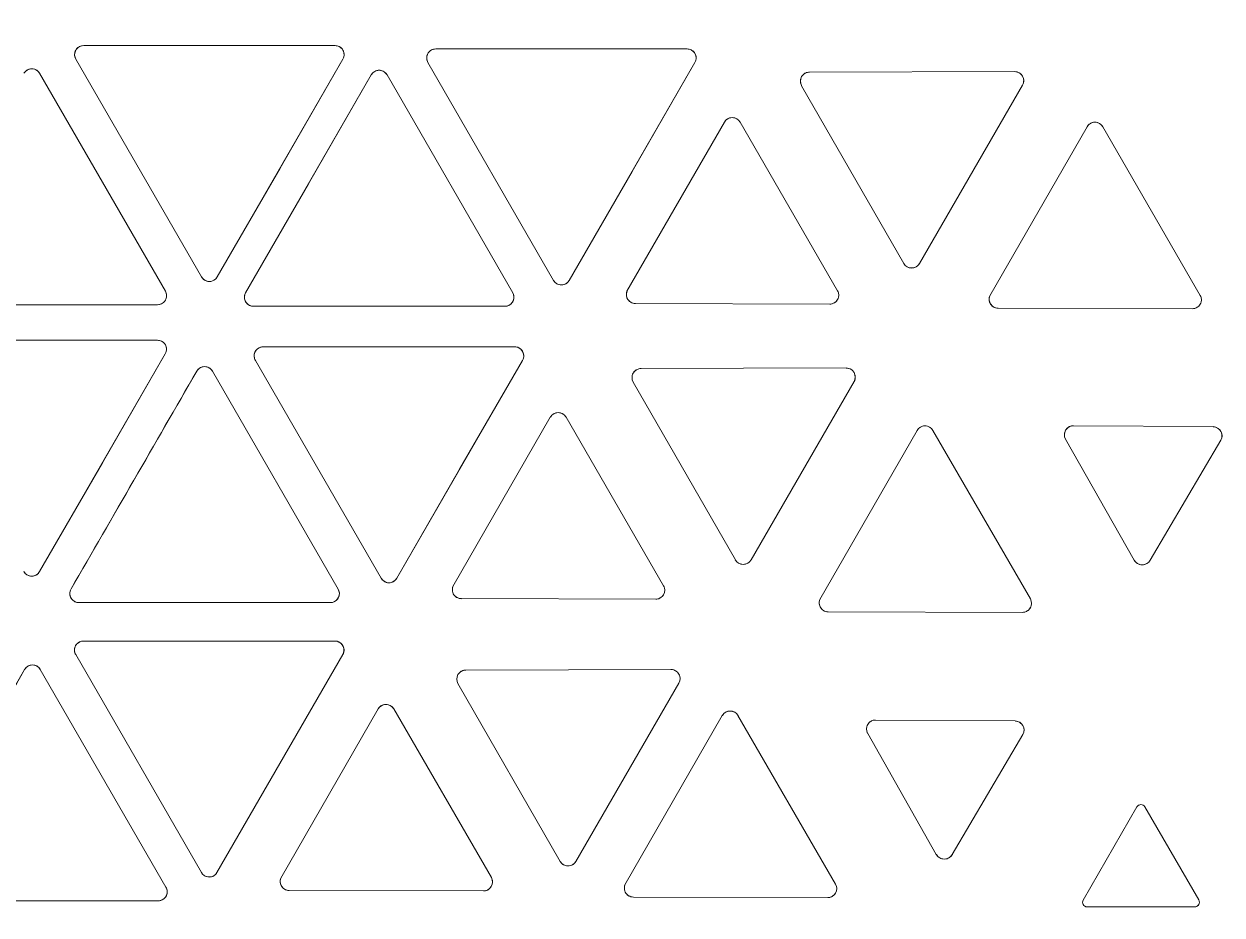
# Model space of a CAD drawing. Header units: millimetres. Extents: x 177 to 25619, y -4018 to 1995.
# Drawn here: x 4116.2 to 4248.2, y -2013.2 to -1915.1 of the extents above; entities that cross this region are included whole.
import ezdxf

# ---------------------------------------------------------------- set-up
doc = ezdxf.new("R2010")
doc.units = ezdxf.units.MM
doc.layers.add('A-ELEC-MECH-EQUIP', color=7, linetype='Continuous', lineweight=5)
doc.layers.add('CASSETTE UNIT 4.5 TR', color=7, linetype='Continuous', lineweight=9)

# ---------------------------------------------------------------- blocks, each defined once
blk = doc.blocks.new('CAN_MC-MCH_Cassette Indoor Unit2 - 2_0 TR-1113041-CONCOURSE LEVEL  VAC LAYOUT SHEET 2 OF 2')
at = {"layer": 'A-ELEC-MECH-EQUIP', "color": 6, "true_color": 0xff00ff}
for p, q in [((-193.59, -118.11), (-169.6, -131.96)), ((-195.08, -146.68), (-195.08, -118.98)), ((-133.35, -118.9), (-133.35, -146.6)), ((-129.44, -146.6), (-129.44, -118.9)), ((-193.59, -147.54), (-169.6, -133.69)), ((-169.6, -133.69), (-193.59, -147.54)), ((-134.84, -147.46), (-158.83, -133.61)), ((-158.83, -133.61), (-158.83, -133.61)), ((-127.94, -147.47), (-103.95, -133.61)), ((-103.95, -133.61), (-127.94, -147.47)), ((-103.95, -133.61), (-103.95, -133.61)), ((-160.74, -137.08), (-136.75, -150.93)), ((-167.97, -137.59), (-191.96, -151.44)), ((-191.96, -151.44), (-167.97, -137.59)), ((-166.47, -138.45), (-166.47, -166.15)), ((-162.24, -165.64), (-162.24, -137.94)), ((-162.24, -137.94), (-162.24, -137.94)), ((-102.39, -137.6), (-126.38, -151.45)), ((-126.38, -151.45), (-102.39, -137.6)), ((-100.9, -138.47), (-100.9, -166.17)), ((-100.9, -138.47), (-100.9, -138.47)), ((-160.74, -166.5), (-136.75, -152.65)), ((-136.75, -152.65), (-160.74, -166.5)), ((-167.97, -167.02), (-191.96, -153.16)), ((-191.96, -153.16), (-191.96, -153.16)), ((-102.39, -167.03), (-126.38, -153.18)), ((-128.11, -156.31), (-104.12, -170.16)), ((-135.56, -157.39), (-159.55, -171.24)), ((-159.55, -171.24), (-135.56, -157.39)), ((-134.07, -158.25), (-134.07, -185.96)), ((-129.6, -184.88), (-129.6, -157.18)), ((-173.95, -170.91), (-192.58, -160.19)), ((-192.58, -160.19), (-173.95, -170.91)), ((-192.58, -160.19), (-192.58, -160.19)), ((-193.94, -161.11), (-193.99, -182.53)), ((-193.99, -182.53), (-193.94, -161.11)), ((-173.95, -170.91), (-173.95, -170.91)), ((-192.52, -183.39), (-173.95, -172.64)), ((-173.95, -172.64), (-192.52, -183.39)), ((-128.11, -185.74), (-104.12, -171.89)), ((-104.12, -171.89), (-128.11, -185.74)), ((-104.12, -171.89), (-104.12, -171.89)), ((-135.56, -186.82), (-159.56, -172.97)), ((-159.56, -172.97), (-159.56, -172.97)), ((-102.76, -176.39), (-126.75, -190.24)), ((-126.75, -190.24), (-102.76, -176.39)), ((-101.27, -204.95), (-101.27, -177.26)), ((-101.27, -177.26), (-101.27, -204.95)), ((-101.27, -177.26), (-101.27, -177.26)), ((-141.82, -189.88), (-160.45, -179.16)), ((-160.45, -179.16), (-141.82, -189.88)), ((-160.45, -179.16), (-160.45, -179.16)), ((-171.16, -179.71), (-190.74, -190.97)), ((-190.74, -190.97), (-171.16, -179.71)), ((-169.61, -203.18), (-169.67, -180.57)), ((-169.67, -180.57), (-169.61, -203.18)), ((-161.8, -180.08), (-161.86, -201.49)), ((-161.86, -201.49), (-161.8, -180.08)), ((-192.52, -183.39), (-192.52, -183.39)), ((-141.82, -189.88), (-141.82, -189.88)), ((-190.74, -190.97), (-190.74, -190.97)), ((-190.74, -192.69), (-171.11, -204.05)), ((-171.11, -204.05), (-190.74, -192.69)), ((-160.38, -202.36), (-141.82, -191.61)), ((-141.82, -191.61), (-160.38, -202.36)), ((-102.76, -205.82), (-126.75, -191.97)), ((-194.66, -199.03), (-194.72, -220.45)), ((-194.72, -220.45), (-194.66, -199.03)), ((-174.67, -208.83), (-193.31, -198.11)), ((-193.31, -198.11), (-174.67, -208.83)), ((-193.31, -198.11), (-193.31, -198.11)), ((-137.95, -199.01), (-157.53, -210.27)), ((-157.53, -210.27), (-137.95, -199.01)), ((-129.31, -199.26), (-129.36, -220.67)), ((-129.36, -220.67), (-129.31, -199.26)), ((-109.32, -209.06), (-127.95, -198.33)), ((-127.95, -198.33), (-109.32, -209.06)), ((-127.95, -198.33), (-127.95, -198.33)), ((-136.4, -222.48), (-136.45, -199.87)), ((-136.45, -199.87), (-136.4, -222.48)), ((-160.38, -202.36), (-160.38, -202.36)), ((-174.67, -208.83), (-174.67, -208.83)), ((-109.32, -209.06), (-109.32, -209.06)), ((-193.24, -221.31), (-174.67, -210.56)), ((-174.67, -210.56), (-193.24, -221.31)), ((-157.53, -210.27), (-157.53, -210.27)), ((-127.89, -221.53), (-109.32, -210.78)), ((-109.32, -210.78), (-127.89, -221.53)), ((-157.53, -212), (-137.89, -223.35)), ((-137.89, -223.35), (-157.53, -212)), ((-105.31, -217.56), (-124.89, -228.82)), ((-124.89, -228.82), (-105.31, -217.56)), ((-103.76, -241.04), (-103.82, -218.43)), ((-103.82, -218.43), (-103.76, -241.04)), ((-143.27, -230.3), (-161.9, -219.57)), ((-161.9, -219.57), (-143.27, -230.3)), ((-161.9, -219.57), (-161.9, -219.57)), ((-193.24, -221.31), (-193.24, -221.31)), ((-163.26, -220.5), (-163.31, -241.91)), ((-163.31, -241.91), (-163.26, -220.5)), ((-127.89, -221.53), (-127.89, -221.53)), ((-176.65, -224.85), (-189.97, -232.41)), ((-189.97, -232.41), (-176.65, -224.85)), ((-176.65, -224.85), (-176.65, -224.85)), ((-175.25, -241.11), (-175.17, -225.72)), ((-175.17, -225.72), (-175.25, -241.11)), ((-124.89, -228.82), (-124.89, -228.82)), ((-143.27, -230.3), (-143.27, -230.3)), ((-124.89, -230.55), (-105.26, -241.9)), ((-105.26, -241.9), (-124.89, -230.55)), ((-161.83, -242.77), (-143.27, -232.03)), ((-143.27, -232.03), (-161.83, -242.77)), ((-189.97, -232.41), (-189.97, -232.41)), ((-189.98, -234.17), (-176.76, -241.95)), ((-176.76, -241.95), (-189.98, -234.17)), ((-109.83, -249.01), (-128.47, -238.29)), ((-128.47, -238.29), (-109.83, -249.01)), ((-128.47, -238.29), (-128.47, -238.29)), ((-129.82, -239.21), (-129.87, -260.63)), ((-129.87, -260.63), (-129.82, -239.21)), ((-161.83, -242.77), (-161.83, -242.77)), ((-144.24, -246.65), (-157.56, -254.21)), ((-157.56, -254.21), (-144.24, -246.65)), ((-144.24, -246.65), (-144.24, -246.65)), ((-142.84, -262.91), (-142.76, -247.52)), ((-142.76, -247.52), (-142.84, -262.91)), ((-195.74, -249.01), (-195.74, -260.89)), ((-195.74, -260.89), (-195.74, -249.01)), ((-195.74, -249.01), (-195.74, -249.01)), ((-184.73, -254.51), (-194.99, -248.59)), ((-194.99, -248.59), (-184.73, -254.51)), ((-109.83, -249.01), (-109.83, -249.01)), ((-128.4, -261.49), (-109.83, -250.74)), ((-109.83, -250.74), (-128.4, -261.49)), ((-157.56, -254.21), (-157.56, -254.21)), ((-194.98, -261.32), (-184.73, -255.4)), ((-184.73, -255.4), (-194.98, -261.32)), ((-157.57, -255.97), (-144.35, -263.75)), ((-144.35, -263.75), (-157.57, -255.97)), ((-128.4, -261.49), (-128.4, -261.49))]:
    blk.add_line(p, q, dxfattribs=at)
at = {"layer": 'A-ELEC-MECH-EQUIP', "color": 6, "true_color": 0xff00ff, "flags": 128}
for points in [[(-133.35, -146.6), (-133.35, -132.75), (-133.35, -118.9)], [(-158.83, -133.61), (-159.02, -133.47), (-159.17, -133.3), (-159.27, -133.09), (-159.33, -132.86), (-159.33, -132.63), (-159.27, -132.41), (-159.17, -132.2), (-159.02, -132.03), (-158.83, -131.89)], [(-103.95, -131.89), (-103.77, -132.03), (-103.62, -132.21), (-103.51, -132.41), (-103.46, -132.64), (-103.46, -132.87), (-103.51, -133.09), (-103.61, -133.3), (-103.76, -133.47), (-103.95, -133.61)], [(-158.83, -133.61), (-146.84, -140.54), (-134.84, -147.46)], [(-162.24, -137.94), (-162.21, -137.71), (-162.13, -137.49), (-162.01, -137.3), (-161.84, -137.14), (-161.64, -137.02), (-161.42, -136.96), (-161.19, -136.94), (-160.96, -136.99), (-160.74, -137.08)], [(-167.97, -137.59), (-167.75, -137.5), (-167.52, -137.46), (-167.29, -137.47), (-167.07, -137.53), (-166.87, -137.65), (-166.7, -137.81), (-166.58, -138), (-166.5, -138.22), (-166.47, -138.45)], [(-166.47, -166.15), (-166.47, -152.3), (-166.47, -138.45)], [(-102.39, -137.6), (-102.18, -137.51), (-101.95, -137.47), (-101.72, -137.48), (-101.5, -137.55), (-101.3, -137.66), (-101.13, -137.82), (-101, -138.02), (-100.92, -138.24), (-100.9, -138.47)], [(-193.59, -147.54), (-193.8, -147.63), (-194.03, -147.67), (-194.26, -147.66), (-194.48, -147.6), (-194.68, -147.48), (-194.85, -147.32), (-194.98, -147.13), (-195.06, -146.91), (-195.08, -146.68)], [(-133.35, -146.6), (-133.37, -146.83), (-133.45, -147.05), (-133.58, -147.25), (-133.75, -147.4), (-133.95, -147.52), (-134.17, -147.59), (-134.4, -147.6), (-134.63, -147.56), (-134.84, -147.46)], [(-127.94, -147.47), (-128.16, -147.56), (-128.38, -147.6), (-128.61, -147.59), (-128.84, -147.52), (-129.04, -147.41), (-129.2, -147.25), (-129.33, -147.05), (-129.41, -146.84), (-129.44, -146.6)], [(-191.96, -153.16), (-192.15, -153.02), (-192.29, -152.85), (-192.4, -152.64), (-192.45, -152.42), (-192.45, -152.19), (-192.4, -151.96), (-192.29, -151.76), (-192.14, -151.58), (-191.96, -151.44)], [(-191.96, -153.16), (-179.96, -160.09), (-167.97, -167.02)], [(-126.38, -153.18), (-114.39, -160.1), (-102.39, -167.03)], [(-129.6, -157.18), (-129.58, -156.95), (-129.5, -156.73), (-129.37, -156.53), (-129.2, -156.37), (-129, -156.26), (-128.78, -156.19), (-128.55, -156.18), (-128.32, -156.22), (-128.11, -156.31)], [(-104.12, -170.16), (-116.11, -163.24), (-128.11, -156.31)], [(-135.56, -157.39), (-135.35, -157.3), (-135.12, -157.26), (-134.89, -157.27), (-134.67, -157.34), (-134.47, -157.45), (-134.3, -157.61), (-134.17, -157.8), (-134.1, -158.02), (-134.07, -158.25)], [(-134.07, -185.96), (-134.07, -172.11), (-134.07, -158.25)], [(-166.47, -166.15), (-166.5, -166.39), (-166.58, -166.6), (-166.7, -166.8), (-166.87, -166.96), (-167.07, -167.07), (-167.29, -167.14), (-167.52, -167.15), (-167.75, -167.11), (-167.97, -167.02)], [(-160.74, -166.5), (-160.96, -166.6), (-161.18, -166.64), (-161.42, -166.63), (-161.64, -166.56), (-161.84, -166.44), (-162, -166.29), (-162.13, -166.09), (-162.21, -165.87), (-162.24, -165.64)], [(-100.9, -166.17), (-100.93, -166.4), (-101, -166.62), (-101.13, -166.81), (-101.3, -166.97), (-101.5, -167.08), (-101.72, -167.15), (-101.95, -167.16), (-102.18, -167.12), (-102.39, -167.03)], [(-104.12, -170.16), (-103.93, -170.3), (-103.78, -170.48), (-103.68, -170.69), (-103.62, -170.91), (-103.62, -171.14), (-103.68, -171.37), (-103.78, -171.57), (-103.93, -171.75), (-104.12, -171.89)], [(-159.56, -172.97), (-159.74, -172.83), (-159.89, -172.65), (-159.99, -172.44), (-160.05, -172.22), (-160.05, -171.99), (-159.99, -171.76), (-159.89, -171.56), (-159.74, -171.38), (-159.55, -171.24)], [(-159.56, -172.97), (-147.56, -179.89), (-135.56, -186.82)], [(-102.76, -176.39), (-102.55, -176.3), (-102.32, -176.26), (-102.09, -176.27), (-101.87, -176.34), (-101.67, -176.45), (-101.5, -176.61), (-101.38, -176.8), (-101.3, -177.02), (-101.27, -177.26)], [(-134.07, -185.96), (-134.1, -186.19), (-134.17, -186.41), (-134.3, -186.6), (-134.47, -186.76), (-134.67, -186.87), (-134.89, -186.94), (-135.12, -186.95), (-135.35, -186.91), (-135.56, -186.82)], [(-128.11, -185.74), (-128.32, -185.83), (-128.55, -185.87), (-128.78, -185.86), (-129, -185.8), (-129.2, -185.68), (-129.37, -185.52), (-129.5, -185.33), (-129.58, -185.11), (-129.6, -184.88)], [(-126.75, -191.97), (-114.76, -198.89), (-102.76, -205.82)], [(-101.27, -204.95), (-101.3, -205.19), (-101.38, -205.4), (-101.5, -205.6), (-101.67, -205.76), (-101.87, -205.87), (-102.09, -205.94), (-102.32, -205.95), (-102.55, -205.91), (-102.76, -205.82)], [(-176.76, -241.95), (-176.49, -242.06), (-176.19, -242.08), (-175.91, -242.02), (-175.66, -241.87), (-175.46, -241.66), (-175.33, -241.39), (-175.25, -241.11)], [(-144.35, -263.75), (-144.08, -263.86), (-143.79, -263.88), (-143.5, -263.82), (-143.25, -263.67), (-143.05, -263.46), (-142.92, -263.19), (-142.84, -262.91)]]:
    blk.add_lwpolyline(points, dxfattribs=at)
at = {"layer": 'A-ELEC-MECH-EQUIP', "color": 6, "true_color": 0xff00ff}
for centre, radius, start, end in [((0, 0), 433.5, 180, 360), ((0, 0), 412.75, 180, 0), ((0, 0), 396.14, 180, 360), ((0, 0), 395.97, 180, 360), ((0, 0), 395.57, 180, 360), ((0, 0), 394.39, 180, 360), ((0, 0), 372.71, 180, 0), ((0, 0), 372.2, 180, 360), ((0, 0), 361.63, 180, 0), ((-170.1, -132.83), 0.996, 300, 60), ((-137.25, -151.79), 0.996, 300, 60), ((-125.88, -152.32), 0.996, 120, 240), ((-192.94, -161.12), 0.996, 69.003, 179.8593), ((7.67, 7.67), 504.4, 199.6318, 250.3682), ((-174.45, -171.78), 0.996, 300.065, 59.935), ((-160.81, -180.09), 0.996, 69.003, 179.8593), ((-170.66, -180.57), 0.996, 0.1408, 119.8918), ((-193, -182.53), 0.987, 179.8593, 299.5734), ((-142.31, -190.75), 0.996, 300.065, 59.935), ((-190.24, -191.83), 0.998, 120.0326, 239.9674), ((-126.26, -191.1), 0.996, 120, 240), ((-193.67, -199.04), 0.996, 69.003, 179.8593), ((-137.45, -199.88), 0.996, 0.1408, 119.8918), ((-128.31, -199.26), 0.996, 69.003, 179.8593), ((-160.87, -201.5), 0.987, 179.8593, 299.5734), ((-170.61, -203.18), 0.996, 239.9674, 0.1408), ((-175.17, -209.7), 0.996, 300.065, 59.935), ((-109.82, -209.92), 0.996, 300.065, 59.935), ((-157.03, -211.13), 0.998, 120.0326, 239.9674), ((-104.81, -218.43), 0.996, 0.1408, 119.8918), ((-162.26, -220.5), 0.996, 69.003, 179.8593), ((-193.73, -220.45), 0.987, 179.8593, 299.5734), ((-128.37, -220.67), 0.987, 179.8593, 299.5734), ((-137.4, -222.48), 0.996, 239.9674, 0.1408), ((-176.16, -225.71), 0.992, 359.6957, 119.3914), ((-124.39, -229.68), 0.998, 120.0326, 239.9674), ((-143.77, -231.16), 0.996, 300.065, 59.935), ((-189.46, -233.3), 1.02, 119.7174, 239.5436), ((-128.82, -239.22), 0.996, 69.003, 179.8593), ((-176.26, -241.11), 0.976, 239.5436, 359.6497), ((-104.76, -241.04), 0.996, 239.9674, 0.1408), ((-162.32, -241.91), 0.987, 179.8593, 299.5734), ((-143.75, -247.51), 0.992, 359.6957, 119.3914), ((-195.24, -249.02), 0.499, 60, 179.1938), ((-110.33, -249.88), 0.996, 300.065, 59.935), ((-184.98, -254.96), 0.509, 300.0292, 60), ((-157.06, -255.1), 1.02, 119.7174, 239.5436), ((-195.23, -260.89), 0.505, 180, 300.0292), ((-128.88, -260.63), 0.987, 179.8593, 299.5734), ((-143.86, -262.91), 0.976, 239.5436, 359.6497)]:
    blk.add_arc(centre, radius, start, end, dxfattribs=at)
for points in [[(-169.6, -131.96), (-173.6, -129.66), (-181.6, -125.04), (-189.59, -120.42), (-193.59, -118.11)], [(-195.08, -118.98), (-195.08, -123.6), (-195.08, -132.83), (-195.08, -142.06), (-195.08, -146.68)], [(-129.44, -118.9), (-129.44, -123.52), (-129.44, -132.75), (-129.44, -141.99), (-129.44, -146.6)], [(-136.75, -150.93), (-140.75, -148.62), (-148.75, -144), (-156.74, -139.39), (-160.74, -137.08)], [(-162.24, -137.94), (-162.24, -142.56), (-162.24, -151.79), (-162.24, -161.03), (-162.24, -165.64)], [(-100.9, -166.17), (-100.9, -161.55), (-100.9, -152.32), (-100.9, -143.08), (-100.9, -138.47)], [(-129.6, -157.18), (-129.6, -161.79), (-129.6, -171.03), (-129.6, -180.26), (-129.6, -184.88)], [(-141.82, -191.61), (-141.73, -191.56), (-141.57, -191.43), (-141.4, -191.18), (-141.32, -190.9), (-141.31, -190.6), (-141.4, -190.31), (-141.57, -190.06), (-141.73, -189.93), (-141.82, -189.88)], [(-126.75, -190.24), (-126.84, -190.29), (-127, -190.42), (-127.17, -190.66), (-127.26, -190.95), (-127.26, -191.25), (-127.17, -191.54), (-127, -191.79), (-126.84, -191.92), (-126.75, -191.97)], [(-171.11, -204.05), (-171.02, -204.1), (-170.83, -204.17), (-170.53, -204.19), (-170.24, -204.12), (-169.98, -203.97), (-169.77, -203.75), (-169.64, -203.48), (-169.61, -203.28), (-169.61, -203.18)], [(-109.32, -210.78), (-109.23, -210.73), (-109.08, -210.61), (-108.91, -210.36), (-108.82, -210.07), (-108.82, -209.77), (-108.91, -209.48), (-109.08, -209.23), (-109.23, -209.11), (-109.32, -209.06)], [(-157.53, -210.27), (-157.62, -210.32), (-157.77, -210.44), (-157.94, -210.69), (-158.03, -210.98), (-158.03, -211.28), (-157.94, -211.57), (-157.77, -211.82), (-157.62, -211.95), (-157.53, -212)], [(-137.89, -223.35), (-137.81, -223.4), (-137.62, -223.47), (-137.32, -223.49), (-137.03, -223.43), (-136.76, -223.27), (-136.56, -223.05), (-136.43, -222.78), (-136.4, -222.58), (-136.4, -222.48)], [(-124.89, -228.82), (-124.98, -228.87), (-125.14, -229), (-125.31, -229.25), (-125.39, -229.53), (-125.39, -229.83), (-125.31, -230.12), (-125.14, -230.37), (-124.98, -230.5), (-124.89, -230.55)], [(-143.27, -232.03), (-143.18, -231.98), (-143.03, -231.85), (-142.86, -231.6), (-142.77, -231.31), (-142.77, -231.01), (-142.85, -230.73), (-143.02, -230.48), (-143.18, -230.35), (-143.27, -230.3)], [(-105.26, -241.9), (-105.17, -241.95), (-104.98, -242.02), (-104.68, -242.05), (-104.39, -241.98), (-104.13, -241.83), (-103.92, -241.61), (-103.79, -241.33), (-103.76, -241.13), (-103.76, -241.04)], [(-194.99, -248.59), (-195.06, -248.55), (-195.24, -248.5), (-195.5, -248.57), (-195.69, -248.75), (-195.74, -248.93), (-195.74, -249.01)], [(-109.83, -250.74), (-109.74, -250.69), (-109.59, -250.56), (-109.42, -250.31), (-109.33, -250.03), (-109.33, -249.73), (-109.42, -249.44), (-109.59, -249.19), (-109.74, -249.06), (-109.83, -249.01)], [(-184.73, -255.4), (-184.65, -255.35), (-184.52, -255.22), (-184.45, -254.96), (-184.52, -254.69), (-184.65, -254.56), (-184.73, -254.51)], [(-157.56, -254.21), (-157.65, -254.26), (-157.81, -254.39), (-157.98, -254.64), (-158.08, -254.93), (-158.08, -255.24), (-157.99, -255.54), (-157.82, -255.79), (-157.66, -255.92), (-157.57, -255.97)], [(-195.74, -260.89), (-195.74, -260.97), (-195.69, -261.15), (-195.5, -261.34), (-195.23, -261.42), (-195.06, -261.37), (-194.98, -261.32)]]:
    blk.add_open_spline(points, degree=3, dxfattribs=at)
for points, knots in [([(-169.6, -133.69), (-169.47, -133.62), (-169.25, -133.41), (-169.06, -132.93), (-169.15, -132.37), (-169.43, -132.06), (-169.6, -131.96)], [-1, -1, -1, -1, -0.785714, -0.571429, -0.285714, 0, 0, 0, 0]), ([(-158.83, -131.89), (-158.92, -131.94), (-159.07, -132.06), (-159.24, -132.31), (-159.34, -132.6), (-159.34, -132.87), (-159.27, -133.12), (-159.13, -133.38), (-158.97, -133.53), (-158.83, -133.61)], [0, 0, 0, 0, 0.142857, 0.285714, 0.428571, 0.571429, 0.678571, 0.785714, 1, 1, 1, 1]), ([(-103.95, -133.61), (-103.77, -133.51), (-103.57, -133.29), (-103.45, -132.9), (-103.45, -132.63), (-103.51, -132.38), (-103.66, -132.12), (-103.82, -131.97), (-103.95, -131.89)], [0, 0, 0, 0, 0.285714, 0.428571, 0.571429, 0.678571, 0.785714, 1, 1, 1, 1]), ([(-160.74, -137.08), (-160.83, -137.03), (-161.01, -136.95), (-161.32, -136.93), (-161.61, -137), (-161.85, -137.14), (-162.03, -137.31), (-162.19, -137.57), (-162.24, -137.79), (-162.24, -137.94)], [0, 0, 0, 0, 0.142857, 0.285714, 0.428571, 0.571429, 0.678571, 0.785714, 1, 1, 1, 1]), ([(-166.47, -138.45), (-166.47, -138.25), (-166.56, -137.96), (-166.84, -137.66), (-167.07, -137.52), (-167.32, -137.46), (-167.62, -137.45), (-167.83, -137.51), (-167.97, -137.59)], [0, 0, 0, 0, 0.285714, 0.428571, 0.571429, 0.678571, 0.785714, 1, 1, 1, 1]), ([(-100.9, -138.47), (-100.9, -138.26), (-100.99, -137.97), (-101.26, -137.67), (-101.5, -137.53), (-101.74, -137.47), (-102.04, -137.46), (-102.26, -137.53), (-102.39, -137.6)], [0, 0, 0, 0, 0.285714, 0.428571, 0.571429, 0.678571, 0.785714, 1, 1, 1, 1]), ([(-195.08, -146.68), (-195.08, -146.88), (-194.99, -147.17), (-194.72, -147.47), (-194.48, -147.61), (-194.24, -147.67), (-193.94, -147.68), (-193.72, -147.62), (-193.59, -147.54)], [0, 0, 0, 0, 0.285714, 0.428571, 0.571429, 0.678571, 0.785714, 1, 1, 1, 1]), ([(-134.84, -147.46), (-134.66, -147.57), (-134.37, -147.63), (-133.97, -147.55), (-133.73, -147.41), (-133.56, -147.23), (-133.4, -146.98), (-133.35, -146.76), (-133.35, -146.6)], [0, 0, 0, 0, 0.285714, 0.428571, 0.571429, 0.678571, 0.785714, 1, 1, 1, 1]), ([(-129.44, -146.6), (-129.43, -146.81), (-129.35, -147.1), (-129.07, -147.4), (-128.83, -147.54), (-128.59, -147.6), (-128.29, -147.61), (-128.08, -147.54), (-127.94, -147.47)], [0, 0, 0, 0, 0.285714, 0.428571, 0.571429, 0.678571, 0.785714, 1, 1, 1, 1]), ([(-191.96, -151.44), (-192.04, -151.49), (-192.2, -151.61), (-192.37, -151.86), (-192.46, -152.15), (-192.46, -152.43), (-192.4, -152.67), (-192.26, -152.93), (-192.09, -153.09), (-191.96, -153.16)], [0, 0, 0, 0, 0.142857, 0.285714, 0.428571, 0.571429, 0.678571, 0.785714, 1, 1, 1, 1]), ([(-136.75, -152.65), (-136.62, -152.58), (-136.4, -152.37), (-136.21, -151.9), (-136.3, -151.33), (-136.58, -151.03), (-136.75, -150.93)], [-1, -1, -1, -1, -0.785714, -0.571429, -0.285714, 0, 0, 0, 0]), ([(-126.38, -151.45), (-126.51, -151.53), (-126.74, -151.73), (-126.92, -152.21), (-126.84, -152.77), (-126.56, -153.08), (-126.38, -153.18)], [-1, -1, -1, -1, -0.785714, -0.571429, -0.285714, 0, 0, 0, 0]), ([(-128.11, -156.31), (-128.29, -156.21), (-128.58, -156.14), (-128.98, -156.23), (-129.22, -156.37), (-129.39, -156.55), (-129.55, -156.8), (-129.6, -157.02), (-129.6, -157.18)], [0, 0, 0, 0, 0.285714, 0.428571, 0.571429, 0.678571, 0.785714, 1, 1, 1, 1]), ([(-134.07, -158.25), (-134.07, -158.05), (-134.16, -157.76), (-134.43, -157.46), (-134.67, -157.32), (-134.91, -157.26), (-135.21, -157.25), (-135.43, -157.32), (-135.56, -157.39)], [0, 0, 0, 0, 0.285714, 0.428571, 0.571429, 0.678571, 0.785714, 1, 1, 1, 1]), ([(-192.58, -160.19), (-192.76, -160.12), (-193.04, -160.1), (-193.39, -160.21), (-193.62, -160.37), (-193.8, -160.58), (-193.91, -160.84), (-193.94, -161.02), (-193.94, -161.11)], [-1, -1, -1, -1, -0.714286, -0.571429, -0.428571, -0.285714, -0.142857, 0, 0, 0, 0]), ([(-167.97, -167.02), (-167.79, -167.12), (-167.49, -167.19), (-167.1, -167.1), (-166.86, -166.96), (-166.68, -166.78), (-166.52, -166.53), (-166.47, -166.31), (-166.47, -166.15)], [0, 0, 0, 0, 0.285714, 0.428571, 0.571429, 0.678571, 0.785714, 1, 1, 1, 1]), ([(-162.24, -165.64), (-162.24, -165.85), (-162.15, -166.14), (-161.87, -166.44), (-161.63, -166.57), (-161.39, -166.64), (-161.09, -166.65), (-160.88, -166.58), (-160.74, -166.5)], [0, 0, 0, 0, 0.285714, 0.428571, 0.571429, 0.678571, 0.785714, 1, 1, 1, 1]), ([(-102.39, -167.03), (-102.22, -167.13), (-101.92, -167.2), (-101.52, -167.11), (-101.28, -166.97), (-101.11, -166.79), (-100.95, -166.54), (-100.9, -166.32), (-100.9, -166.17)], [0, 0, 0, 0, 0.285714, 0.428571, 0.571429, 0.678571, 0.785714, 1, 1, 1, 1]), ([(-104.12, -171.89), (-103.94, -171.78), (-103.73, -171.56), (-103.61, -171.18), (-103.61, -170.9), (-103.68, -170.66), (-103.82, -170.39), (-103.99, -170.24), (-104.12, -170.16)], [0, 0, 0, 0, 0.285714, 0.428571, 0.571429, 0.678571, 0.785714, 1, 1, 1, 1]), ([(-173.95, -172.64), (-173.82, -172.56), (-173.6, -172.36), (-173.41, -171.88), (-173.49, -171.32), (-173.78, -171.01), (-173.95, -170.91)], [-1, -1, -1, -1, -0.785714, -0.571429, -0.285714, 0, 0, 0, 0]), ([(-159.55, -171.24), (-159.64, -171.29), (-159.79, -171.42), (-159.97, -171.66), (-160.06, -171.95), (-160.06, -172.23), (-159.99, -172.47), (-159.85, -172.74), (-159.69, -172.89), (-159.56, -172.97)], [0, 0, 0, 0, 0.142857, 0.285714, 0.428571, 0.571429, 0.678571, 0.785714, 1, 1, 1, 1]), ([(-101.27, -177.26), (-101.27, -177.05), (-101.36, -176.76), (-101.63, -176.46), (-101.87, -176.32), (-102.12, -176.26), (-102.42, -176.25), (-102.63, -176.31), (-102.76, -176.39)], [0, 0, 0, 0, 0.285714, 0.428571, 0.571429, 0.678571, 0.785714, 1, 1, 1, 1]), ([(-160.45, -179.16), (-160.62, -179.09), (-160.91, -179.06), (-161.26, -179.18), (-161.49, -179.34), (-161.67, -179.55), (-161.78, -179.81), (-161.8, -179.99), (-161.8, -180.08)], [-1, -1, -1, -1, -0.714286, -0.571429, -0.428571, -0.285714, -0.142857, 0, 0, 0, 0]), ([(-169.67, -180.57), (-169.67, -180.42), (-169.74, -180.13), (-169.99, -179.81), (-170.29, -179.63), (-170.59, -179.57), (-170.89, -179.59), (-171.07, -179.66), (-171.16, -179.71)], [-1, -1, -1, -1, -0.785714, -0.571429, -0.428571, -0.285714, -0.142857, 0, 0, 0, 0]), ([(-193.99, -182.53), (-193.99, -182.67), (-193.92, -182.97), (-193.67, -183.28), (-193.37, -183.46), (-193.08, -183.53), (-192.79, -183.51), (-192.6, -183.44), (-192.52, -183.39)], [-1, -1, -1, -1, -0.785714, -0.571429, -0.428571, -0.285714, -0.142857, 0, 0, 0, 0]), ([(-135.56, -186.82), (-135.39, -186.92), (-135.09, -186.99), (-134.69, -186.9), (-134.45, -186.76), (-134.28, -186.58), (-134.12, -186.33), (-134.07, -186.11), (-134.07, -185.96)], [0, 0, 0, 0, 0.285714, 0.428571, 0.571429, 0.678571, 0.785714, 1, 1, 1, 1]), ([(-129.6, -184.88), (-129.6, -185.08), (-129.51, -185.37), (-129.24, -185.67), (-129, -185.81), (-128.76, -185.87), (-128.46, -185.88), (-128.24, -185.82), (-128.11, -185.74)], [0, 0, 0, 0, 0.285714, 0.428571, 0.571429, 0.678571, 0.785714, 1, 1, 1, 1]), ([(-190.74, -190.97), (-190.87, -191.04), (-191.09, -191.25), (-191.28, -191.72), (-191.2, -192.29), (-190.91, -192.59), (-190.74, -192.69)], [-1, -1, -1, -1, -0.785714, -0.571429, -0.285714, 0, 0, 0, 0]), ([(-193.31, -198.11), (-193.48, -198.04), (-193.77, -198.02), (-194.12, -198.13), (-194.35, -198.29), (-194.53, -198.5), (-194.64, -198.76), (-194.66, -198.94), (-194.66, -199.03)], [-1, -1, -1, -1, -0.714286, -0.571429, -0.428571, -0.285714, -0.142857, 0, 0, 0, 0]), ([(-136.45, -199.87), (-136.46, -199.72), (-136.52, -199.43), (-136.78, -199.11), (-137.08, -198.93), (-137.38, -198.87), (-137.68, -198.89), (-137.86, -198.96), (-137.95, -199.01)], [-1, -1, -1, -1, -0.785714, -0.571429, -0.428571, -0.285714, -0.142857, 0, 0, 0, 0]), ([(-127.95, -198.33), (-128.04, -198.3), (-128.31, -198.23), (-128.69, -198.3), (-128.99, -198.51), (-129.17, -198.73), (-129.28, -198.98), (-129.31, -199.16), (-129.31, -199.26)], [-1, -1, -1, -1, -0.857143, -0.571429, -0.428571, -0.285714, -0.142857, 0, 0, 0, 0]), ([(-161.86, -201.49), (-161.86, -201.64), (-161.79, -201.94), (-161.54, -202.25), (-161.24, -202.43), (-160.95, -202.5), (-160.65, -202.48), (-160.47, -202.4), (-160.38, -202.36)], [-1, -1, -1, -1, -0.785714, -0.571429, -0.428571, -0.285714, -0.142857, 0, 0, 0, 0]), ([(-102.76, -205.82), (-102.59, -205.92), (-102.29, -205.99), (-101.9, -205.9), (-101.66, -205.76), (-101.48, -205.58), (-101.32, -205.33), (-101.27, -205.11), (-101.27, -204.95)], [0, 0, 0, 0, 0.285714, 0.428571, 0.571429, 0.678571, 0.785714, 1, 1, 1, 1]), ([(-174.67, -210.56), (-174.55, -210.48), (-174.32, -210.28), (-174.14, -209.8), (-174.22, -209.24), (-174.5, -208.93), (-174.67, -208.83)], [-1, -1, -1, -1, -0.785714, -0.571429, -0.285714, 0, 0, 0, 0]), ([(-103.82, -218.43), (-103.82, -218.28), (-103.89, -217.98), (-104.14, -217.66), (-104.44, -217.49), (-104.74, -217.42), (-105.04, -217.44), (-105.22, -217.52), (-105.31, -217.56)], [-1, -1, -1, -1, -0.785714, -0.571429, -0.428571, -0.285714, -0.142857, 0, 0, 0, 0]), ([(-161.9, -219.57), (-161.99, -219.54), (-162.26, -219.48), (-162.64, -219.55), (-162.94, -219.76), (-163.12, -219.97), (-163.23, -220.23), (-163.26, -220.41), (-163.26, -220.5)], [-1, -1, -1, -1, -0.857143, -0.571429, -0.428571, -0.285714, -0.142857, 0, 0, 0, 0]), ([(-194.72, -220.45), (-194.72, -220.59), (-194.65, -220.89), (-194.4, -221.2), (-194.1, -221.38), (-193.81, -221.45), (-193.51, -221.43), (-193.33, -221.35), (-193.24, -221.31)], [-1, -1, -1, -1, -0.785714, -0.571429, -0.428571, -0.285714, -0.142857, 0, 0, 0, 0]), ([(-129.36, -220.67), (-129.36, -220.81), (-129.29, -221.11), (-129.04, -221.43), (-128.74, -221.6), (-128.45, -221.67), (-128.16, -221.65), (-127.97, -221.58), (-127.89, -221.53)], [-1, -1, -1, -1, -0.785714, -0.571429, -0.428571, -0.285714, -0.142857, 0, 0, 0, 0]), ([(-175.17, -225.72), (-175.17, -225.57), (-175.23, -225.27), (-175.48, -224.96), (-175.78, -224.78), (-176.08, -224.71), (-176.37, -224.73), (-176.56, -224.8), (-176.65, -224.85)], [-1, -1, -1, -1, -0.785714, -0.571429, -0.428571, -0.285714, -0.142857, 0, 0, 0, 0]), ([(-189.97, -232.41), (-190.1, -232.49), (-190.33, -232.7), (-190.52, -233.18), (-190.44, -233.76), (-190.15, -234.07), (-189.98, -234.17)], [-1, -1, -1, -1, -0.785714, -0.571429, -0.285714, 0, 0, 0, 0]), ([(-128.47, -238.29), (-128.55, -238.25), (-128.82, -238.19), (-129.2, -238.26), (-129.5, -238.47), (-129.68, -238.68), (-129.79, -238.94), (-129.82, -239.12), (-129.82, -239.21)], [-1, -1, -1, -1, -0.857143, -0.571429, -0.428571, -0.285714, -0.142857, 0, 0, 0, 0]), ([(-163.31, -241.91), (-163.31, -242.06), (-163.24, -242.35), (-162.99, -242.67), (-162.69, -242.85), (-162.4, -242.91), (-162.11, -242.89), (-161.92, -242.82), (-161.83, -242.77)], [-1, -1, -1, -1, -0.785714, -0.571429, -0.428571, -0.285714, -0.142857, 0, 0, 0, 0]), ([(-142.76, -247.52), (-142.76, -247.37), (-142.83, -247.08), (-143.08, -246.76), (-143.38, -246.58), (-143.67, -246.51), (-143.97, -246.53), (-144.15, -246.6), (-144.24, -246.65)], [-1, -1, -1, -1, -0.785714, -0.571429, -0.428571, -0.285714, -0.142857, 0, 0, 0, 0]), ([(-129.87, -260.63), (-129.87, -260.77), (-129.8, -261.07), (-129.55, -261.38), (-129.25, -261.56), (-128.96, -261.63), (-128.67, -261.61), (-128.48, -261.53), (-128.4, -261.49)], [-1, -1, -1, -1, -0.785714, -0.571429, -0.428571, -0.285714, -0.142857, 0, 0, 0, 0])]:
    blk.add_open_spline(points, degree=3, knots=knots, dxfattribs=at)

msp = doc.modelspace()

# ---------------------------------------------------------------- block references
at = {"layer": 'CASSETTE UNIT 4.5 TR', "color": 6, "true_color": 0xff00ff, "rotation": 89.99855954599118}
msp.add_blockref('CAN_MC-MCH_Cassette Indoor Unit2 - 2_0 TR-1113041-CONCOURSE LEVEL  VAC LAYOUT SHEET 2 OF 2', (3984.31, -1816.57), dxfattribs=at)

doc.saveas('drawing.dxf')
